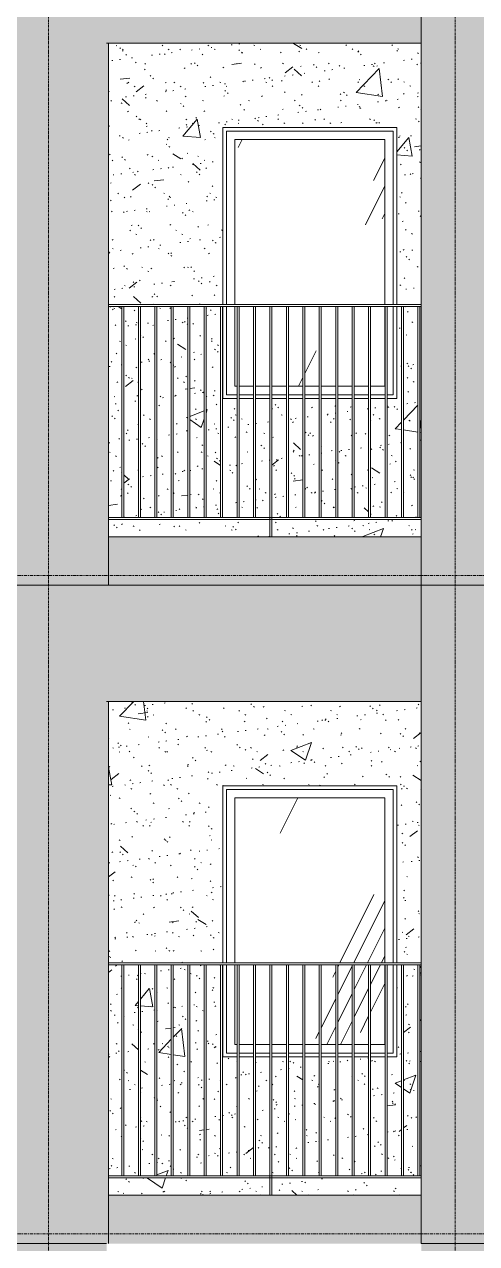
# Model space of a CAD drawing. Header units: millimetres. Extents: x 9199 to 175431, y -4466 to 35300.
# Drawn here: x 51312 to 53648, y 8950 to 15247 of the extents above; entities that cross this region are included whole.
import ezdxf

# ---------------------------------------------------------------- set-up
doc = ezdxf.new("R2010")
doc.units = ezdxf.units.MM
doc.linetypes.add('Centre', pattern=[31.75, 6.35, -4.7625, 15.875, -4.7625])
doc.linetypes.add('Grid Line', pattern=[22.225, 12.7, -3.175, 3.175, -3.175])
for name, color, linetype, lineweight in [('0-1', 7, 'Continuous', 5), ('A-FLOR-HRAL-1', 253, 'Continuous', 9), ('A-FLOR-LEVL-2', 51, 'Centre', 9), ('A-GLAZ', 151, 'Continuous', 9), ('A-GLAZ-1', 253, 'Continuous', 9), ('A-GLAZ-2', 7, 'Continuous', 9), ('A-WALL', 113, 'Continuous', 9), ('A-WALL-PATT', 111, 'Continuous', 9), ('A-WALL-PATT-1', 9, 'Continuous', 9), ('A-WALL-PATT-2', 111, 'Continuous', 5), ('I-WALL', 2, 'Continuous', 9), ('I-WALL-1', 7, 'Continuous', 9), ('S-GRID-1', 1, 'Grid Line', 9)]:
    doc.layers.add(name, color=color, linetype=linetype, lineweight=lineweight)
pattern_1 = [(50, (51388.9, 1200), (1093.104, -95.634), [114.3, -1257.3]), (355, (51388.9, 1200), (-211.46, 1146.34), [91.44, -1005.84]), (100.451, (51480, 1192), (881.656, 1050.7), [97.14, -1068.54]), (46.184, (51389, 1504.8), (1626.47, -252.26), [171.45, -1885.95]), (96.636, (51524.5, 1483.8), (1424.42, 1484.57), [145.71, -1602.81]), (351.184, (51389, 1504.8), (1424.43, 1484.55), [137.16, -1508.76]), (21, (51541.3, 1428.6), (909.686, -613.59), [114.3, -1257.3]), (326, (51541.3, 1428.6), (370.81, 1105.13), [91.44, -1005.84]), (71.451, (51617.1, 1377.5), (1280.5, 491.53), [97.14, -1068.54]), (37.5, (51388.93, 1200), (18.531, 507.33), [50.292, -943.356, 50.292, -970.788, -1009.65]), (37.5, (51388.93, 1200), (18.531, 507.33), [-2014.73, 50.29, -959.36]), (7.5, (51388.93, 1200), (400.918, 601.084), [50.292, -531.876, 50.292, -920.496, -384.81]), (7.5, (51388.93, 1200), (400.918, 601.084), [-1552.956, 50.29, -334.52]), (327.5, (51049.1, 1200), (813.545, -34.374), [50.292, -330.708, 50.292, -1138.428, -1577.34]), (327.5, (51049.1, 1200), (813.545, -34.374), [-1569.72, 50.29, -1527.05]), (317.5, (50896.7, 1200), (888.775, 152.56), [50.29, -445.01, 50.29, -739.14, -1120.14]), (317.5, (50896.7, 1200), (888.775, 152.56), [-1284.73, 50.29, -1069.85])]
pattern_2 = [(37.5, (51388.93, 1200), (-4.7995, 146.8239), [5.029, -110.795, 5.029, -124.511, -123.825]), (37.5, (51388.93, 1200), (-4.7995, 146.8239), [-245.364, 5.029, -118.796]), (7.5, (51388.93, 1200), (134.8574, 215.0472), [5.029, -57.455, 5.029, -99.365, -40.005]), (7.5, (51388.93, 1200), (134.8574, 215.0472), [-166.878, 5.029, -34.976]), (327.5, (51295.21, 1200), (237.2978, 0.4316), [5.029, -33.071, 5.029, -132.131, -179.07]), (327.5, (51295.21, 1200), (237.2978, 0.4316), [-175.26, 5.029, -174.041]), (317.5, (51295.2, 1200), (229.067, 66.8792), [5.029, -14.021, 5.029, -84.887, -102.87]), (317.5, (51295.2, 1200), (229.067, 66.8792), [-108.966, 5.029, -97.841])]
pattern_3 = [(63.435, (51579.4, 1295.2), (-766.75, 2300.24), [952.5, -571.5, 952.5, -571.5, -1211.71]), (63.435, (51579.4, 1295.2), (-766.75, 2300.24), [-3048, 381, -830.7]), (63.435, (51531.8, 1342.9), (-766.75, 2300.24), [762, -952.5, 571.5, -571.5, -1402.21]), (63.435, (51531.8, 1342.9), (-766.75, 2300.24), [-2857.5, 666.75, -735.46]), (63.435, (51531.8, 1485.8), (-766.75, 2300.24), [571.5, -1143, 381, -571.5, -1592.71]), (63.435, (51531.8, 1485.8), (-766.75, 2300.24), [-2667, 857.25, -735.46]), (63.435, (51674.7, 1342.9), (-766.75, 2300.24), [571.5, -1143, 476.25, -2068.96]), (63.435, (51817.6, 1485.8), (-766.75, 2300.24), [285.75, -1428.75, 190.5, -2354.7]), (63.435, (51579.4, 1723.9), (-766.75, 2300.24), [190.5, -1428.75, 190.5, -762, -1687.96]), (63.435, (51579.4, 1723.9), (-766.75, 2300.24), [-2571.75, 476.25, -1211.7]), (63.435, (52436.7, 1581), (-766.75, 2300.24), [952.5, -1428.75, 1143, -754.5]), (63.435, (52436.7, 1438.1), (-766.75, 2300.24), [1333.5, -952.5, 1428.75, -564]), (63.435, (52532, 1485.8), (-766.75, 2300.24), [1524, -762, 1143, -830.7]), (63.435, (52674.8, 1628.6), (-766.75, 2300.24), [952.5, -1333.5, 762, -1211.7]), (63.435, (52532, 1914.4), (-766.75, 2300.24), [476.25, -1905, 571.5, -1306.96]), (63.435, (52817.7, 1771.5), (-766.75, 2300.24), [381, -1905, 381, -1592.7])]

# ---------------------------------------------------------------- blocks, each defined once
blk = doc.blocks.new('M_Fixed - 900 x 1400-V29-TKCS_MẶT ĐỨNG HƯỚNG ĐÔNG')
at = {"layer": 'A-GLAZ'}
h = blk.add_hatch(dxfattribs=at)
h.set_pattern_fill('FP_9', color=256, style=0, pattern_type=2)
h.set_pattern_definition(pattern_3)
h.paths.add_polyline_path([(52411, 13378), (52411, 13790), (52399.9, 13790), (52399.9, 13378)])
h.paths.add_polyline_path([(52421, 13378), (52496, 13378), (52496, 13790), (52421, 13790), (52421, 13399.1)])
h.paths.add_polyline_path([(52506, 13378), (52580.9, 13378), (52580.9, 13790), (52506, 13790), (52506, 13484)])
h.paths.add_polyline_path([(52590.9, 13378), (52665.8, 13378), (52665.8, 13790), (52590.9, 13790), (52590.9, 13557.3)])
h.paths.add_polyline_path([(52675.8, 13378), (52750.8, 13378), (52750.8, 13790), (52675.8, 13790), (52675.8, 13557.3)])
h.paths.add_polyline_path([(52760.8, 13378), (52835.7, 13378), (52835.7, 13790), (52760.8, 13790), (52760.8, 13557.3)])
h.paths.add_polyline_path([(52845.7, 13378), (52920.7, 13378), (52920.7, 13790), (52845.7, 13790), (52845.7, 13557.3)])
h.paths.add_polyline_path([(52930.7, 13378), (53005.6, 13378), (53005.6, 13790), (52930.7, 13790), (52930.7, 13557.3)])
h.paths.add_polyline_path([(53173.9, 13378), (53173.9, 13790), (53100.5, 13790), (53100.5, 13378)])
h.paths.add_polyline_path([(53015.6, 13378), (53090.5, 13378), (53090.5, 13790), (53015.6, 13790), (53015.6, 13536.4)])
h.paths.add_polyline_path([(52821.9, 13800), (53173.9, 13800), (53173.9, 14652), (52399.9, 14652), (52399.9, 13800)])
at = {"layer": 'A-GLAZ-2'}
for p, q in [((52355.9, 14696), (53217.9, 14696)), ((52355.9, 13800), (52355.9, 14696)), ((53217.9, 14696), (53217.9, 13800)), ((52399.9, 14652), (53173.9, 14652)), ((52399.9, 13800), (52399.9, 14652)), ((53173.9, 14652), (53173.9, 13800)), ((52355.9, 13334), (52355.9, 13790)), ((52399.9, 13378), (52399.9, 13790)), ((53173.9, 13790), (53173.9, 13378)), ((53217.9, 13790), (53217.9, 13334)), ((52411, 13378), (52399.9, 13378)), ((52496, 13378), (52421, 13378)), ((52580.9, 13378), (52506, 13378)), ((52665.8, 13378), (52590.9, 13378)), ((52750.8, 13378), (52675.8, 13378)), ((52835.7, 13378), (52760.8, 13378)), ((52920.7, 13378), (52845.7, 13378)), ((53005.6, 13378), (52930.7, 13378)), ((53090.5, 13378), (53015.6, 13378)), ((53173.9, 13378), (53100.5, 13378)), ((52411, 13334), (52355.9, 13334)), ((52496, 13334), (52421, 13334)), ((52580.9, 13334), (52506, 13334)), ((52665.8, 13334), (52590.9, 13334)), ((52750.8, 13334), (52675.8, 13334)), ((52835.7, 13334), (52760.8, 13334)), ((52920.7, 13334), (52845.7, 13334)), ((53005.6, 13334), (52930.7, 13334)), ((53090.5, 13334), (53015.6, 13334)), ((53175.5, 13334), (53100.5, 13334)), ((53217.9, 13334), (53185.5, 13334))]:
    blk.add_line(p, q, dxfattribs=at)
blk = doc.blocks.new('Railing - 10mm-901206-TKCS_MẶT ĐỨNG HƯỚNG ĐÔNG')
at = {"layer": 'A-FLOR-HRAL-1'}
for p, q in [((51816.4, 5900), (51816.4, 6990)), ((51826.4, 5900), (51826.4, 6990))]:
    blk.add_line(p, q, dxfattribs=at)
blk = doc.blocks.new('Railing - 50 x 10mm-901224-TKCS_MẶT ĐỨNG HƯỚNG ĐÔNG')
at = {"layer": 'A-FLOR-HRAL-1'}
for p, q in [((52580.9, 6990), (52590.9, 6990)), ((52580.9, 5800), (52580.9, 6990)), ((52590.9, 5800), (52590.9, 6990))]:
    blk.add_line(p, q, dxfattribs=at)
blk = doc.blocks.new('Railing - Railing-884429-TKCS_MẶT ĐỨNG HƯỚNG ĐÔNG')
at = {"layer": 'A-FLOR-HRAL-1'}
for p, q in [((51746.9, 5900), (53361.9, 5900)), ((53361.9, 5890), (51746.9, 5890))]:
    blk.add_line(p, q, dxfattribs=at)
for name, p in [('Railing - 10mm-901206-TKCS_MẶT ĐỨNG HƯỚNG ĐÔNG', (0, 0)), ('Railing - 10mm-901206-TKCS_MẶT ĐỨNG HƯỚNG ĐÔNG', (84.9, 0)), ('Railing - 10mm-901206-TKCS_MẶT ĐỨNG HƯỚNG ĐÔNG', (169.9, 0)), ('Railing - 10mm-901206-TKCS_MẶT ĐỨNG HƯỚNG ĐÔNG', (254.8, 0)), ('Railing - 10mm-901206-TKCS_MẶT ĐỨNG HƯỚNG ĐÔNG', (339.8, 0)), ('Railing - 10mm-901206-TKCS_MẶT ĐỨNG HƯỚNG ĐÔNG', (424.7, 0)), ('Railing - 10mm-901206-TKCS_MẶT ĐỨNG HƯỚNG ĐÔNG', (509.6, 0)), ('Railing - 10mm-901206-TKCS_MẶT ĐỨNG HƯỚNG ĐÔNG', (594.6, 0)), ('Railing - 10mm-901206-TKCS_MẶT ĐỨNG HƯỚNG ĐÔNG', (679.5, 0)), ('Railing - 50 x 10mm-901224-TKCS_MẶT ĐỨNG HƯỚNG ĐÔNG', (0, 0)), ('Railing - 10mm-901206-TKCS_MẶT ĐỨNG HƯỚNG ĐÔNG', (849.4, 0)), ('Railing - 10mm-901206-TKCS_MẶT ĐỨNG HƯỚNG ĐÔNG', (934.3, 0)), ('Railing - 10mm-901206-TKCS_MẶT ĐỨNG HƯỚNG ĐÔNG', (1019.3, 0)), ('Railing - 10mm-901206-TKCS_MẶT ĐỨNG HƯỚNG ĐÔNG', (1104.2, 0)), ('Railing - 10mm-901206-TKCS_MẶT ĐỨNG HƯỚNG ĐÔNG', (1189.2, 0)), ('Railing - 10mm-901206-TKCS_MẶT ĐỨNG HƯỚNG ĐÔNG', (1274.1, 0)), ('Railing - 10mm-901206-TKCS_MẶT ĐỨNG HƯỚNG ĐÔNG', (1359, 0)), ('Railing - 10mm-901206-TKCS_MẶT ĐỨNG HƯỚNG ĐÔNG', (1444, 0)), ('Railing - 10mm-901206-TKCS_MẶT ĐỨNG HƯỚNG ĐÔNG', (1528.9, 0))]:
    blk.add_blockref(name, p)
blk = doc.blocks.new('Top Rail Type - Top Rail_Internal_-884430-TKCS_MẶT ĐỨNG HƯỚNG ĐÔNG')
at = {"layer": 'A-FLOR-HRAL-1'}
for p, q in [((53361.9, 7000), (51746.9, 7000)), ((51746.9, 6990), (53361.9, 6990))]:
    blk.add_line(p, q, dxfattribs=at)
blk = doc.blocks.new('NCV_TKTC_TANG 3 - 4_rvt-1-TKCS_MẶT ĐỨNG HƯỚNG ĐÔNG')
at = {"layer": 'A-WALL-PATT-1'}
h = blk.add_hatch(dxfattribs=at)
h.set_pattern_fill('FP_2', color=256, style=0, pattern_type=2)
h.set_pattern_definition(pattern_1)
h.paths.add_polyline_path([(53175.9, 12600), (53361.9, 12600), (53361.9, 12690), (52590.9, 12690), (52590.9, 12600)])
h.paths.add_polyline_path([(51746.9, 12600), (52580.9, 12600), (52580.9, 12690), (51746.9, 12690)])
h.paths.add_polyline_path([(51917.5, 12700), (51986.3, 12700), (51986.3, 13790), (51911.4, 13790), (51911.4, 12700)])
h.paths.add_polyline_path([(52187.9, 12700), (52241.1, 12700), (52241.1, 13790), (52166.2, 13790), (52166.2, 12700)])
h.paths.add_polyline_path([(52251.1, 12700), (52326.1, 12700), (52326.1, 13790), (52251.1, 13790), (52251.1, 13189.2)])
h.paths.add_polyline_path([(52336.1, 12700), (52411, 12700), (52411, 13315), (52336.9, 13315), (52336.1, 13313.7)])
h.paths.add_polyline_path([(53325.8, 12700), (53345.4, 12700), (53345.4, 13790), (53270.4, 13790), (53270.4, 12700), (53318.7, 12700)])
h.paths.add_polyline_path([(52496, 12700), (52496, 13315), (52421, 13315), (52421, 12700)])
h.paths.add_polyline_path([(52506, 12700), (52580.9, 12700), (52580.9, 13315), (52506, 13315), (52506, 13171)])
h.paths.add_polyline_path([(51901.4, 12700), (51901.4, 13790), (51826.4, 13790), (51826.4, 12700)])
h.paths.add_polyline_path([(51816.4, 12700), (51816.4, 13790), (51746.9, 13790), (51746.9, 12700), (51812.1, 12700)])
h.paths.add_polyline_path([(52156.2, 12700), (52156.2, 13790), (52081.3, 13790), (52081.3, 12700)])
h.paths.add_polyline_path([(53361.9, 12700), (53361.9, 13790), (53355.4, 13790), (53355.4, 12700)])
h.paths.add_polyline_path([(52071.3, 12700), (52071.3, 13790), (51996.3, 13790), (51996.3, 12700)])
h.paths.add_polyline_path([(53260.4, 12700), (53260.4, 13790), (53236.9, 13790), (53236.9, 13315), (53185.5, 13315), (53185.5, 12700), (53246.1, 12700)])
h.paths.add_polyline_path([(52590.9, 12700), (52665.8, 12700), (52665.8, 13315), (52590.9, 13315), (52590.9, 13098.6)])
h.paths.add_polyline_path([(52675.8, 12700), (52750.8, 12700), (52750.8, 13315), (52675.8, 13315), (52675.8, 13026.2)])
h.paths.add_polyline_path([(52760.8, 12700), (52835.7, 12700), (52835.7, 13315), (52760.8, 13315), (52760.8, 12953.8)])
h.paths.add_polyline_path([(52845.7, 12700), (52920.7, 12700), (52920.7, 13315), (52845.7, 13315), (52845.7, 12881.4)])
h.paths.add_polyline_path([(52930.7, 12700), (53005.6, 12700), (53005.6, 13315), (52930.7, 13315), (52930.7, 12809)])
h.paths.add_polyline_path([(53015.6, 12700), (53090.5, 12700), (53090.5, 13315), (53015.6, 13315), (53015.6, 12736.6)])
h.paths.add_polyline_path([(53100.5, 12700), (53175.5, 12700), (53175.5, 13315), (53100.5, 13315)])
h.paths.add_polyline_path([(53246.1, 13800), (53361.9, 13800), (53361.9, 15150), (51746.9, 15150), (51746.9, 13800), (52336.9, 13800), (52336.9, 14715), (53236.9, 14715), (53236.9, 13800)])
h = blk.add_hatch(dxfattribs=at)
h.set_pattern_fill('FP_3', color=256, style=0, pattern_type=2)
h.set_pattern_definition(pattern_2)
h.paths.add_polyline_path([(53175.9, 12600), (53361.9, 12600), (53361.9, 12690), (52590.9, 12690), (52590.9, 12600)])
h.paths.add_polyline_path([(51746.9, 12600), (52580.9, 12600), (52580.9, 12690), (51746.9, 12690)])
h.paths.add_polyline_path([(51917.5, 12700), (51986.3, 12700), (51986.3, 13790), (51911.4, 13790), (51911.4, 12700)])
h.paths.add_polyline_path([(52187.9, 12700), (52241.1, 12700), (52241.1, 13790), (52166.2, 13790), (52166.2, 12700)])
h.paths.add_polyline_path([(52251.1, 12700), (52326.1, 12700), (52326.1, 13790), (52251.1, 13790), (52251.1, 13189.2)])
h.paths.add_polyline_path([(52336.1, 12700), (52411, 12700), (52411, 13315), (52336.9, 13315), (52336.1, 13313.7)])
h.paths.add_polyline_path([(53325.8, 12700), (53345.4, 12700), (53345.4, 13790), (53270.4, 13790), (53270.4, 12700), (53318.7, 12700)])
h.paths.add_polyline_path([(52496, 12700), (52496, 13315), (52421, 13315), (52421, 12700)])
h.paths.add_polyline_path([(52506, 12700), (52580.9, 12700), (52580.9, 13315), (52506, 13315), (52506, 13171)])
h.paths.add_polyline_path([(51901.4, 12700), (51901.4, 13790), (51826.4, 13790), (51826.4, 12700)])
h.paths.add_polyline_path([(51816.4, 12700), (51816.4, 13790), (51746.9, 13790), (51746.9, 12700), (51812.1, 12700)])
h.paths.add_polyline_path([(52156.2, 12700), (52156.2, 13790), (52081.3, 13790), (52081.3, 12700)])
h.paths.add_polyline_path([(53361.9, 12700), (53361.9, 13790), (53355.4, 13790), (53355.4, 12700)])
h.paths.add_polyline_path([(52071.3, 12700), (52071.3, 13790), (51996.3, 13790), (51996.3, 12700)])
h.paths.add_polyline_path([(53260.4, 12700), (53260.4, 13790), (53236.9, 13790), (53236.9, 13315), (53185.5, 13315), (53185.5, 12700), (53246.1, 12700)])
h.paths.add_polyline_path([(52590.9, 12700), (52665.8, 12700), (52665.8, 13315), (52590.9, 13315), (52590.9, 13098.6)])
h.paths.add_polyline_path([(52675.8, 12700), (52750.8, 12700), (52750.8, 13315), (52675.8, 13315), (52675.8, 13026.2)])
h.paths.add_polyline_path([(52760.8, 12700), (52835.7, 12700), (52835.7, 13315), (52760.8, 13315), (52760.8, 12953.8)])
h.paths.add_polyline_path([(52845.7, 12700), (52920.7, 12700), (52920.7, 13315), (52845.7, 13315), (52845.7, 12881.4)])
h.paths.add_polyline_path([(52930.7, 12700), (53005.6, 12700), (53005.6, 13315), (52930.7, 13315), (52930.7, 12809)])
h.paths.add_polyline_path([(53015.6, 12700), (53090.5, 12700), (53090.5, 13315), (53015.6, 13315), (53015.6, 12736.6)])
h.paths.add_polyline_path([(53100.5, 12700), (53175.5, 12700), (53175.5, 13315), (53100.5, 13315)])
h.paths.add_polyline_path([(53246.1, 13800), (53361.9, 13800), (53361.9, 15150), (51746.9, 15150), (51746.9, 13800), (52336.9, 13800), (52336.9, 14715), (53236.9, 14715), (53236.9, 13800)])
at = {"layer": 'I-WALL-1'}
for p, q in [((52336.9, 13800), (52336.9, 14715)), ((52336.9, 14715), (53236.9, 14715)), ((53236.9, 14715), (53236.9, 13800)), ((52336.9, 13315), (52336.9, 13790)), ((53236.9, 13790), (53236.9, 13315)), ((52411, 13315), (52336.9, 13315)), ((52496, 13315), (52421, 13315)), ((52580.9, 13315), (52506, 13315)), ((52665.8, 13315), (52590.9, 13315)), ((52750.8, 13315), (52675.8, 13315)), ((52835.7, 13315), (52760.8, 13315)), ((52920.7, 13315), (52845.7, 13315)), ((53005.6, 13315), (52930.7, 13315)), ((53090.5, 13315), (53015.6, 13315)), ((53175.5, 13315), (53100.5, 13315)), ((53236.9, 13315), (53185.5, 13315))]:
    blk.add_line(p, q, dxfattribs=at)
at = {"layer": 'A-FLOR-HRAL-1'}
for name in ['Top Rail Type - Top Rail_Internal_-884430-TKCS_MẶT ĐỨNG HƯỚNG ĐÔNG', 'Railing - Railing-884429-TKCS_MẶT ĐỨNG HƯỚNG ĐÔNG']:
    blk.add_blockref(name, (0, 6800), dxfattribs=at)
at = {"layer": 'A-GLAZ-1'}
blk.add_blockref('M_Fixed - 900 x 1400-V29-TKCS_MẶT ĐỨNG HƯỚNG ĐÔNG', (0, 0), dxfattribs=at)
blk = doc.blocks.new('M_Fixed - 900 x 1400-V92-TKCS_MẶT ĐỨNG HƯỚNG ĐÔNG')
at = {"layer": 'A-GLAZ'}
h = blk.add_hatch(dxfattribs=at)
h.set_pattern_fill('FP_9', color=256, style=0, pattern_type=2)
h.set_pattern_definition(pattern_3)
h.paths.add_polyline_path([(52411, 9978), (52411, 10390), (52399.9, 10390), (52399.9, 9978)])
h.paths.add_polyline_path([(52421, 9978), (52496, 9978), (52496, 10390), (52421, 10390), (52421, 9999.1)])
h.paths.add_polyline_path([(52506, 9978), (52580.9, 9978), (52580.9, 10390), (52506, 10390), (52506, 10084)])
h.paths.add_polyline_path([(52750.8, 9978), (52750.8, 10390), (52675.8, 10390), (52675.8, 9978)])
h.paths.add_polyline_path([(52760.8, 9978), (52835.7, 9978), (52835.7, 10390), (52760.8, 10390), (52760.8, 10311.3)])
h.paths.add_polyline_path([(52845.7, 9978), (52920.7, 9978), (52920.7, 10390), (52845.7, 10390), (52845.7, 10306.2)])
h.paths.add_polyline_path([(52930.7, 9978), (53005.6, 9978), (53005.6, 10390), (52930.7, 10390), (52930.7, 10221.3)])
h.paths.add_polyline_path([(53015.6, 9978), (53090.5, 9978), (53090.5, 10390), (53015.6, 10390), (53015.6, 10136.4)])
h.paths.add_polyline_path([(53100.5, 9978), (53173.9, 9978), (53173.9, 10390), (53100.5, 10390), (53100.5, 10051.4)])
h.paths.add_polyline_path([(52665.8, 9978), (52665.8, 10390), (52590.9, 10390), (52590.9, 9978)])
h.paths.add_polyline_path([(52821.9, 10400), (53173.9, 10400), (53173.9, 11252), (52399.9, 11252), (52399.9, 10400)])
at = {"layer": 'A-GLAZ-2'}
for p, q in [((52355.9, 11296), (53217.9, 11296)), ((52355.9, 10400), (52355.9, 11296)), ((53217.9, 11296), (53217.9, 10400)), ((52399.9, 11252), (53173.9, 11252)), ((52399.9, 10400), (52399.9, 11252)), ((53173.9, 11252), (53173.9, 10400)), ((52355.9, 9934), (52355.9, 10390)), ((52399.9, 9978), (52399.9, 10390)), ((53173.9, 10390), (53173.9, 9978)), ((53217.9, 10390), (53217.9, 9934)), ((52411, 9978), (52399.9, 9978)), ((52496, 9978), (52421, 9978)), ((52580.9, 9978), (52506, 9978)), ((52665.8, 9978), (52590.9, 9978)), ((52750.8, 9978), (52675.8, 9978)), ((52835.7, 9978), (52760.8, 9978)), ((52920.7, 9978), (52845.7, 9978)), ((53005.6, 9978), (52930.7, 9978)), ((53090.5, 9978), (53015.6, 9978)), ((53173.9, 9978), (53100.5, 9978)), ((52411, 9934), (52355.9, 9934)), ((52496, 9934), (52421, 9934)), ((52580.9, 9934), (52506, 9934)), ((52665.8, 9934), (52590.9, 9934)), ((52750.8, 9934), (52675.8, 9934)), ((52835.7, 9934), (52760.8, 9934)), ((52920.7, 9934), (52845.7, 9934)), ((53005.6, 9934), (52930.7, 9934)), ((53090.5, 9934), (53015.6, 9934)), ((53175.5, 9934), (53100.5, 9934)), ((53217.9, 9934), (53185.5, 9934))]:
    blk.add_line(p, q, dxfattribs=at)
blk = doc.blocks.new('NCV_TKTC_TANG 3 - 4_rvt-2-TKCS_MẶT ĐỨNG HƯỚNG ĐÔNG')
at = {"layer": 'A-WALL-PATT-1'}
h = blk.add_hatch(dxfattribs=at)
h.set_pattern_fill('FP_2', color=256, style=0, pattern_type=2)
h.set_pattern_definition(pattern_1)
h.paths.add_polyline_path([(51746.9, 9200), (52580.9, 9200), (52580.9, 9290), (51746.9, 9290), (51746.9, 9229.3)])
h.paths.add_polyline_path([(52590.9, 9200), (53361.9, 9200), (53361.9, 9290), (52590.9, 9290), (52590.9, 9229.3)])
h.paths.add_polyline_path([(51917.5, 9300), (51986.3, 9300), (51986.3, 10390), (51911.4, 10390), (51911.4, 9300)])
h.paths.add_polyline_path([(52187.9, 9300), (52241.1, 9300), (52241.1, 10390), (52166.2, 10390), (52166.2, 9300)])
h.paths.add_polyline_path([(52251.1, 9300), (52326.1, 9300), (52326.1, 10390), (52251.1, 10390), (52251.1, 9789.2)])
h.paths.add_polyline_path([(52336.1, 9300), (52411, 9300), (52411, 9915), (52336.9, 9915), (52336.1, 9913.7)])
h.paths.add_polyline_path([(52421, 9300), (52496, 9300), (52496, 9915), (52421, 9915), (52421, 9843.4)])
h.paths.add_polyline_path([(52580.9, 9300), (52580.9, 9915), (52506, 9915), (52506, 9300)])
h.paths.add_polyline_path([(52590.9, 9300), (52665.8, 9300), (52665.8, 9915), (52590.9, 9915), (52590.9, 9698.6)])
h.paths.add_polyline_path([(52675.8, 9300), (52750.8, 9300), (52750.8, 9915), (52675.8, 9915), (52675.8, 9626.2)])
h.paths.add_polyline_path([(52760.8, 9300), (52835.7, 9300), (52835.7, 9915), (52760.8, 9915), (52760.8, 9553.8)])
h.paths.add_polyline_path([(52845.7, 9300), (52920.7, 9300), (52920.7, 9915), (52845.7, 9915), (52845.7, 9481.4)])
h.paths.add_polyline_path([(52930.7, 9300), (53005.6, 9300), (53005.6, 9915), (52930.7, 9915), (52930.7, 9409)])
h.paths.add_polyline_path([(53015.6, 9300), (53090.5, 9300), (53090.5, 9915), (53015.6, 9915), (53015.6, 9336.6)])
h.paths.add_polyline_path([(51901.4, 9300), (51901.4, 10390), (51826.4, 10390), (51826.4, 9300)])
h.paths.add_polyline_path([(53100.5, 9300), (53175.5, 9300), (53175.5, 9915), (53100.5, 9915)])
h.paths.add_polyline_path([(53185.5, 9300), (53260.4, 9300), (53260.4, 10390), (53236.9, 10390), (53236.9, 9915), (53185.5, 9915)])
h.paths.add_polyline_path([(51816.4, 9300), (51816.4, 10390), (51746.9, 10390), (51746.9, 9300), (51812.1, 9300)])
h.paths.add_polyline_path([(52156.2, 9300), (52156.2, 10390), (52081.3, 10390), (52081.3, 9300)])
h.paths.add_polyline_path([(53270.4, 9300), (53345.4, 9300), (53345.4, 10390), (53270.4, 10390), (53270.4, 9663.2)])
h.paths.add_polyline_path([(52071.3, 9300), (52071.3, 10390), (51996.3, 10390), (51996.3, 9300)])
h.paths.add_polyline_path([(53355.4, 9300), (53361.9, 9300), (53361.9, 10390), (53355.4, 10390), (53355.4, 9770.3)])
h.paths.add_polyline_path([(52098.6, 10400), (52336.9, 10400), (52336.9, 11315), (53236.9, 11315), (53236.9, 10400), (53361.9, 10400), (53361.9, 11750), (51746.9, 11750), (51746.9, 10400)])
h = blk.add_hatch(dxfattribs=at)
h.set_pattern_fill('FP_3', color=256, style=0, pattern_type=2)
h.set_pattern_definition(pattern_2)
h.paths.add_polyline_path([(51746.9, 9200), (52580.9, 9200), (52580.9, 9290), (51746.9, 9290), (51746.9, 9229.3)])
h.paths.add_polyline_path([(52590.9, 9200), (53361.9, 9200), (53361.9, 9290), (52590.9, 9290), (52590.9, 9229.3)])
h.paths.add_polyline_path([(51917.5, 9300), (51986.3, 9300), (51986.3, 10390), (51911.4, 10390), (51911.4, 9300)])
h.paths.add_polyline_path([(52187.9, 9300), (52241.1, 9300), (52241.1, 10390), (52166.2, 10390), (52166.2, 9300)])
h.paths.add_polyline_path([(52251.1, 9300), (52326.1, 9300), (52326.1, 10390), (52251.1, 10390), (52251.1, 9789.2)])
h.paths.add_polyline_path([(52336.1, 9300), (52411, 9300), (52411, 9915), (52336.9, 9915), (52336.1, 9913.7)])
h.paths.add_polyline_path([(52421, 9300), (52496, 9300), (52496, 9915), (52421, 9915), (52421, 9843.4)])
h.paths.add_polyline_path([(52580.9, 9300), (52580.9, 9915), (52506, 9915), (52506, 9300)])
h.paths.add_polyline_path([(52590.9, 9300), (52665.8, 9300), (52665.8, 9915), (52590.9, 9915), (52590.9, 9698.6)])
h.paths.add_polyline_path([(52675.8, 9300), (52750.8, 9300), (52750.8, 9915), (52675.8, 9915), (52675.8, 9626.2)])
h.paths.add_polyline_path([(52760.8, 9300), (52835.7, 9300), (52835.7, 9915), (52760.8, 9915), (52760.8, 9553.8)])
h.paths.add_polyline_path([(52845.7, 9300), (52920.7, 9300), (52920.7, 9915), (52845.7, 9915), (52845.7, 9481.4)])
h.paths.add_polyline_path([(52930.7, 9300), (53005.6, 9300), (53005.6, 9915), (52930.7, 9915), (52930.7, 9409)])
h.paths.add_polyline_path([(53015.6, 9300), (53090.5, 9300), (53090.5, 9915), (53015.6, 9915), (53015.6, 9336.6)])
h.paths.add_polyline_path([(51901.4, 9300), (51901.4, 10390), (51826.4, 10390), (51826.4, 9300)])
h.paths.add_polyline_path([(53100.5, 9300), (53175.5, 9300), (53175.5, 9915), (53100.5, 9915)])
h.paths.add_polyline_path([(53185.5, 9300), (53260.4, 9300), (53260.4, 10390), (53236.9, 10390), (53236.9, 9915), (53185.5, 9915)])
h.paths.add_polyline_path([(51816.4, 9300), (51816.4, 10390), (51746.9, 10390), (51746.9, 9300), (51812.1, 9300)])
h.paths.add_polyline_path([(52156.2, 9300), (52156.2, 10390), (52081.3, 10390), (52081.3, 9300)])
h.paths.add_polyline_path([(53270.4, 9300), (53345.4, 9300), (53345.4, 10390), (53270.4, 10390), (53270.4, 9663.2)])
h.paths.add_polyline_path([(52071.3, 9300), (52071.3, 10390), (51996.3, 10390), (51996.3, 9300)])
h.paths.add_polyline_path([(53355.4, 9300), (53361.9, 9300), (53361.9, 10390), (53355.4, 10390), (53355.4, 9770.3)])
h.paths.add_polyline_path([(52098.6, 10400), (52336.9, 10400), (52336.9, 11315), (53236.9, 11315), (53236.9, 10400), (53361.9, 10400), (53361.9, 11750), (51746.9, 11750), (51746.9, 10400)])
at = {"layer": 'I-WALL-1'}
for p, q in [((52336.9, 10400), (52336.9, 11315)), ((52336.9, 11315), (53236.9, 11315)), ((53236.9, 11315), (53236.9, 10400)), ((52336.9, 9915), (52336.9, 10390)), ((53236.9, 10390), (53236.9, 9915)), ((52411, 9915), (52336.9, 9915)), ((52496, 9915), (52421, 9915)), ((52580.9, 9915), (52506, 9915)), ((52665.8, 9915), (52590.9, 9915)), ((52750.8, 9915), (52675.8, 9915)), ((52835.7, 9915), (52760.8, 9915)), ((52920.7, 9915), (52845.7, 9915)), ((53005.6, 9915), (52930.7, 9915)), ((53090.5, 9915), (53015.6, 9915)), ((53175.5, 9915), (53100.5, 9915)), ((53236.9, 9915), (53185.5, 9915))]:
    blk.add_line(p, q, dxfattribs=at)
at = {"layer": 'A-FLOR-HRAL-1'}
for name in ['Top Rail Type - Top Rail_Internal_-884430-TKCS_MẶT ĐỨNG HƯỚNG ĐÔNG', 'Railing - Railing-884429-TKCS_MẶT ĐỨNG HƯỚNG ĐÔNG']:
    blk.add_blockref(name, (0, 3400), dxfattribs=at)
at = {"layer": 'A-GLAZ-1'}
blk.add_blockref('M_Fixed - 900 x 1400-V92-TKCS_MẶT ĐỨNG HƯỚNG ĐÔNG', (0, 0), dxfattribs=at)

msp = doc.modelspace()

# ---------------------------------------------------------------- hatches: boundary and pattern name
at = {"layer": 'A-WALL-PATT'}
h = msp.add_hatch(color=256, dxfattribs=at)
h.paths.add_polyline_path([(56836.9, 12350), (56836.9, 15750), (53361.9, 15750), (53361.9, 12350), (55362.4, 12350)])
h.paths.add_polyline_path([(54304.3, 12600), (53711.5, 12600), (53711.5, 15150), (56636.9, 15150), (56636.9, 12600), (55362.4, 12600)])
for points in [[(51746.9, 12350), (53361.9, 12350), (53361.9, 12600), (51746.9, 12600), (51746.9, 12475.3)], [(51907.1, 8950), (53361.9, 8950), (53361.9, 9200), (51746.9, 9200), (51746.9, 8950)]]:
    msp.add_hatch(color=256, dxfattribs=at).paths.add_polyline_path(points)
h = msp.add_hatch(color=256, dxfattribs=at)
h.paths.add_polyline_path([(55362.4, 8950), (56836.9, 8950), (56836.9, 12350), (53361.9, 12350), (53361.9, 8950)])
h.paths.add_polyline_path([(53711.5, 9200), (53711.5, 11750), (56636.9, 11750), (56636.9, 9200), (55362.4, 9200)])
h = msp.add_hatch(color=256, dxfattribs=at)
h.paths.add_polyline_path([(53361.9, 5550), (56836.9, 5550), (56836.9, 8950), (53361.9, 8950), (53361.9, 5983.2)])
h.paths.add_polyline_path([(54304.3, 5800), (53711.5, 5800), (53711.5, 8350), (56636.9, 8350), (56636.9, 5800), (55362.4, 5800)])
at = {"layer": 'A-WALL-PATT-2'}
h = msp.add_hatch(color=256, dxfattribs=at)
h.paths.add_polyline_path([(48636.9, 12350), (51746.9, 12350), (51746.9, 15150), (51736.9, 15150), (51736.9, 15750), (48636.9, 15750), (48636.9, 12475.3)])
h.paths.add_polyline_path([(49637.4, 13314.4), (49637.4, 14714.4), (51037.4, 14714.4), (51037.4, 13314.4), (49678.3, 13314.4)])
for points in [[(53246.1, 15150), (53361.9, 15150), (53361.9, 15750), (51736.9, 15750), (51736.9, 15150)], [(53361.9, 11750), (53361.9, 12350), (51736.9, 12350), (51736.9, 11750), (53246.1, 11750)]]:
    msp.add_hatch(color=256, dxfattribs=at).paths.add_polyline_path(points)
h = msp.add_hatch(color=256, dxfattribs=at)
h.paths.add_polyline_path([(48636.9, 8950), (51746.9, 8950), (51746.9, 11750), (51736.9, 11750), (51736.9, 12350), (48636.9, 12350), (48636.9, 9229.3)])
h.paths.add_polyline_path([(49637.4, 9914.4), (49637.4, 11314.4), (51037.4, 11314.4), (51037.4, 9914.4), (49678.3, 9914.4)])
h = msp.add_hatch(color=256, dxfattribs=at)
h.paths.add_polyline_path([(48636.9, 5550), (51746.9, 5550), (51746.9, 8350), (51736.9, 8350), (51736.9, 8950), (48636.9, 8950), (48636.9, 5983.2)])
h.paths.add_polyline_path([(50996.4, 6514.4), (49637.4, 6514.4), (49637.4, 7914.4), (51037.4, 7914.4), (51037.4, 6514.4)])

# ---------------------------------------------------------------- linework, layer by layer
at = {"layer": 'A-FLOR-LEVL-2'}
for p, q in [((9199.1, 12400), (84597.8, 12400)), ((9199.1, 9000), (84597.8, 9000))]:
    msp.add_line(p, q, dxfattribs=at)
at = {"layer": 'A-WALL'}
for p, q in [((51746.9, 12350), (51746.9, 15150)), ((53361.9, 15150), (53361.9, 12350)), ((51736.9, 12350), (45161.9, 12350)), ((45161.9, 12350), (51736.9, 12350)), ((56836.9, 12350), (53361.9, 12350)), ((53361.9, 12350), (56836.9, 12350)), ((51746.9, 8950), (51746.9, 11750)), ((53361.9, 11750), (53361.9, 8950)), ((51736.9, 8950), (45161.9, 8950)), ((53361.9, 8950), (59936.9, 8950))]:
    msp.add_line(p, q, dxfattribs=at)
at = {"layer": 'I-WALL'}
for p, q in [((53361.9, 15150), (53361.9, 15750)), ((51736.9, 15150), (53361.9, 15150)), ((53361.9, 12600), (51746.9, 12600)), ((53361.9, 12350), (51736.9, 12350)), ((53361.9, 11750), (53361.9, 12350)), ((51736.9, 11750), (53361.9, 11750)), ((53361.9, 9200), (51746.9, 9200))]:
    msp.add_line(p, q, dxfattribs=at)
at = {"layer": 'S-GRID-1'}
for p, q in [((51436.9, 1454.4), (51436.9, 30542.5)), ((53536.9, 1454.4), (53536.9, 30542.5))]:
    msp.add_line(p, q, dxfattribs=at)

# ---------------------------------------------------------------- block references
at = {"layer": '0-1'}
for name in ['NCV_TKTC_TANG 3 - 4_rvt-1-TKCS_MẶT ĐỨNG HƯỚNG ĐÔNG', 'NCV_TKTC_TANG 3 - 4_rvt-2-TKCS_MẶT ĐỨNG HƯỚNG ĐÔNG']:
    msp.add_blockref(name, (0, 0), dxfattribs=at)

doc.saveas('drawing.dxf')
